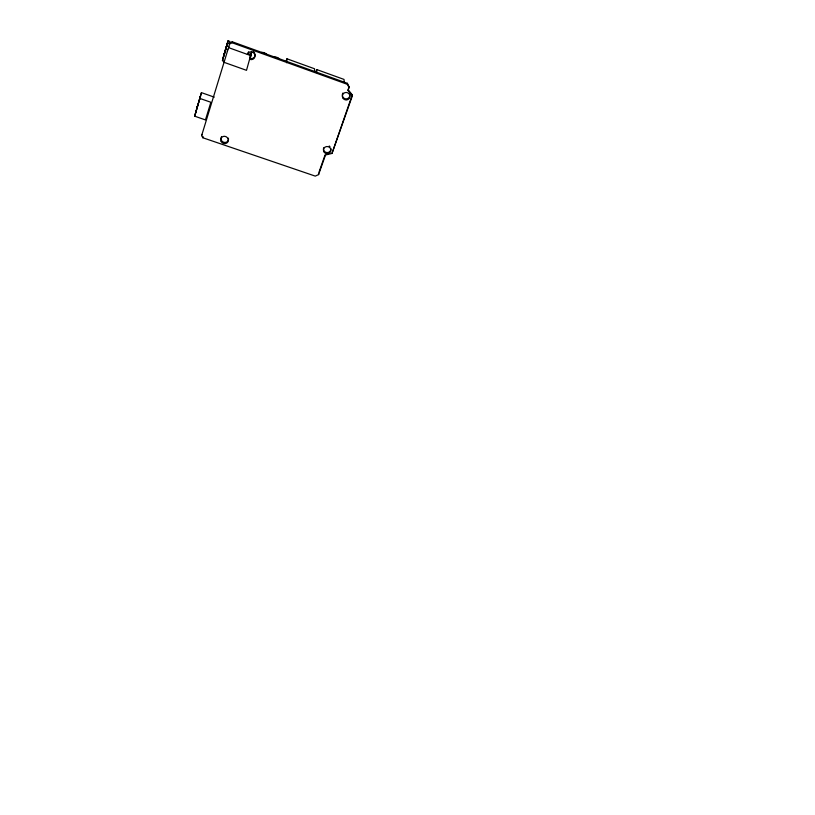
<?xml version="1.0" encoding="UTF-8"?>
<svg xmlns="http://www.w3.org/2000/svg" width="815" height="815" viewBox="0 0 815 815"><rect width="100%" height="100%" fill="white"/><g stroke="black" fill="none" stroke-linecap="round" stroke-linejoin="round"><path stroke-width="1.22" d="M286.697 62.755L286.931 58.792L314.559 68.776L314.58 71.802M223.137 57.508L227.436 43.185L229.433 43.674M229.402 43.827L229.901 41.422L228.047 40.75L222.454 60.677L224.319 61.349L224.115 62.348L246.497 70.324L251.641 51.997M247.516 53.413L251.234 54.748L249.94 59.393A4.004 3.81 44.9 0 0 254.983 55.563A4.004 3.81 44.9 0 0 249.268 52.191L247.363 54.391L248.585 51.752M232.265 41.779L229.993 42.869L229.799 43.827L232.071 42.737L232.265 41.779L347.384 83.313L349.044 86.757L348.137 90.618L352.345 95.905L331.99 153.434L325.491 155.003L318.604 174.583L315.273 176.111L202.854 137.766L201.641 135.575L201.896 134.424M224.696 53.362L225.001 51.916M222.454 60.677L228.047 40.75M202.854 137.766L203.108 136.614M227.721 49.307L227.212 51.131M199.624 99.736L200.541 95.997L199.726 98.462M200.032 98.493L210.861 102.262L205.451 119.907L194.683 116.188L201.458 92.655L214.274 97.138M194.683 116.188L201.458 92.655M195.345 113.876L197.607 105.471M197.281 106.816L196.884 108.446L199.41 99.797L199.013 101.396M201.641 135.575L229.993 42.869M249.767 57.875L251.662 51.844M286.147 61.196L286.931 58.792M315.904 71.934L316.709 69.55L344.032 79.422L344.246 82.509M318.991 172.23L325.053 154.982M348.382 88.631L349.044 86.757M348.137 90.618L348.056 89.569L352.253 94.846L331.99 153.434M226.947 46.007L228.821 46.679L228.618 47.657L251.091 55.736M232.071 42.737L347.465 84.353L349.126 87.806M227.548 43.083L229.412 43.755M352.253 94.846L352.345 95.905M347.384 83.313L347.465 84.353M318.584 173.371L318.604 174.583M316.709 69.55L316.74 72.576M261.177 52.466A5.919 5.654 44.9 0 1 266.709 54.462M274.064 57.121A5.888 5.644 44.4 0 1 279.565 59.108M255.034 54.075A3.994 3.8 45.1 0 1 250.083 58.405M253.312 51.559A3.994 3.8 45.1 0 1 254.688 53.107M228.434 138.163A3.851 3.617 29.6 0 1 224.135 142.401A3.851 3.617 29.6 0 1 221.517 136.716M349.503 93.562A3.81 3.749 30.8 0 1 345.815 98.9A3.81 3.749 30.8 0 1 342.952 93.002M330.819 148.34A3.739 3.617 15.7 0 1 326.917 152.588A3.739 3.617 15.7 0 1 323.637 147.76M329.24 146.007A3.739 3.617 15.7 0 1 329.973 146.639M227.008 44.805L223.605 56.113L227.008 44.805M342.748 97.81A3.82 3.759 30.1 0 0 349.309 98.381A3.82 3.759 30.1 0 0 346.446 92.462A3.82 3.759 30.1 0 0 342.748 97.81M324.38 152.487A3.749 3.617 15.5 0 0 330.727 151.376A3.749 3.617 15.5 0 0 326.469 146.568A3.749 3.617 15.5 0 0 324.38 152.487M221.191 141.525A3.861 3.617 29.4 0 0 227.772 142.065A3.861 3.617 29.4 0 0 224.655 136.299A3.861 3.617 29.4 0 0 221.191 141.525"/></g></svg>
